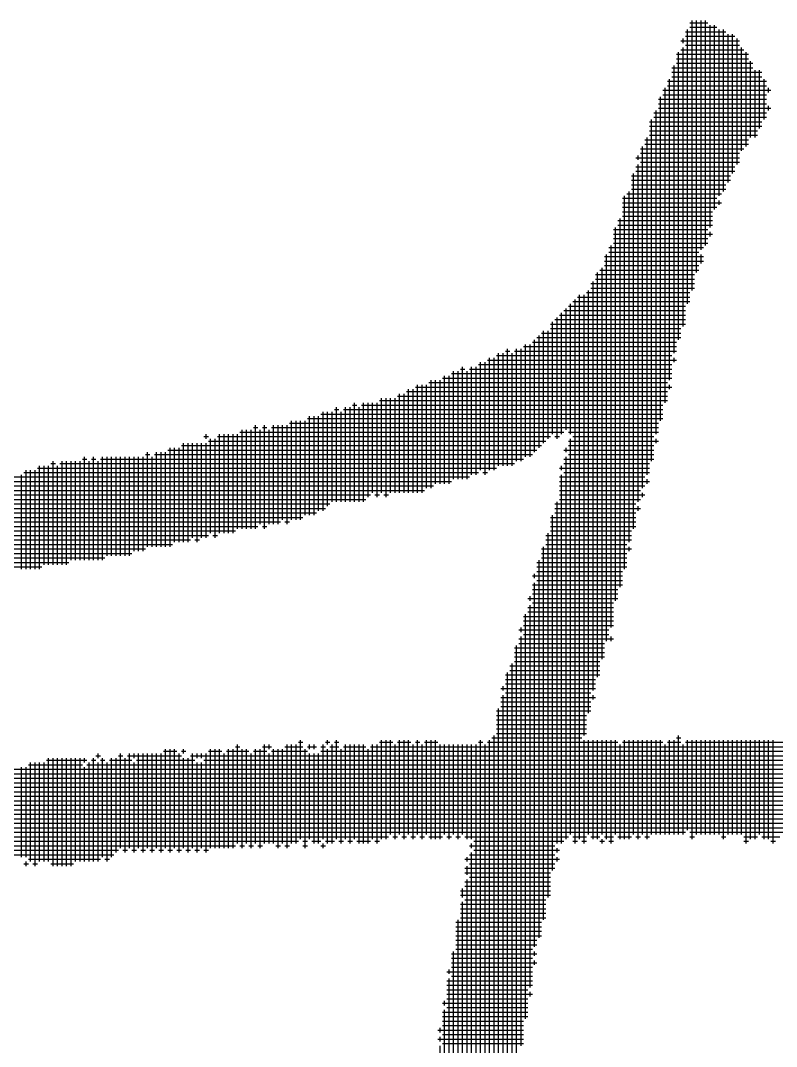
# Model space of a CAD drawing. Header units: feet. Extents: x 0 to 84100, y 0 to 59400.
# Drawn here: x 53704.4 to 53863.2, y 2818.9 to 3034.4 of the extents above; entities that cross this region are included whole.
import ezdxf

# ---------------------------------------------------------------- set-up
doc = ezdxf.new("R2010")
doc.units = ezdxf.units.FT
doc.header["$LTSCALE"] = 550
doc.header["$MEASUREMENT"] = 0
doc.layers.add('CX-MISC', color=2, linetype='CONTINUOUS')

# ---------------------------------------------------------------- blocks, each defined once
blk = doc.blocks.new('CXGLOGO-싸인3')
at = {"layer": 'CX-MISC'}
for p, q in [((496.517, 180.397, 1090.783), (498.197, 180.397, 1090.783)), ((496.727, 155.407, 1090.783), (496.727, 180.607, 1090.783)), ((497.147, 157.087, 1090.783), (497.147, 180.607, 1090.783)), ((497.567, 159.187, 1090.783), (497.567, 180.607, 1090.783)), ((497.987, 159.607, 1090.783), (497.987, 180.607, 1090.783)), ((498.407, 161.287, 1090.783), (498.407, 180.187, 1090.783)), ((498.827, 162.967, 1090.783), (498.827, 180.187, 1090.783)), ((496.097, 179.557, 1090.783), (499.877, 179.557, 1090.783)), ((496.307, 154.147, 1090.783), (496.307, 179.767, 1090.783)), ((496.517, 179.977, 1090.783), (499.037, 179.977, 1090.783)), ((499.247, 164.227, 1090.783), (499.247, 179.767, 1090.783)), ((499.667, 164.647, 1090.783), (499.667, 179.767, 1090.783)), ((500.087, 165.487, 1090.783), (500.087, 179.347, 1090.783)), ((500.507, 166.327, 1090.783), (500.507, 179.347, 1090.783)), ((495.677, 178.717, 1090.783), (501.137, 178.717, 1090.783)), ((495.887, 178.507, 1090.783), (495.887, 178.927, 1090.783)), ((496.097, 179.137, 1090.783), (500.717, 179.137, 1090.783)), ((496.097, 178.297, 1090.783), (501.137, 178.297, 1090.783)), ((500.927, 167.167, 1090.783), (500.927, 178.927, 1090.783)), ((495.257, 177.457, 1090.783), (501.977, 177.457, 1090.783)), ((495.467, 150.787, 1090.783), (495.467, 177.667, 1090.783)), ((495.677, 177.877, 1090.783), (501.557, 177.877, 1090.783)), ((495.887, 152.047, 1090.783), (495.887, 178.087, 1090.783)), ((501.347, 168.427, 1090.783), (501.347, 178.087, 1090.783)), ((501.767, 168.847, 1090.783), (501.767, 177.667, 1090.783)), ((495.047, 149.527, 1090.783), (495.047, 176.407, 1090.783)), ((495.257, 177.037, 1090.783), (501.977, 177.037, 1090.783)), ((495.257, 176.617, 1090.783), (502.397, 176.617, 1090.783)), ((502.187, 169.687, 1090.783), (502.187, 176.827, 1090.783)), ((494.837, 176.197, 1090.783), (502.397, 176.197, 1090.783)), ((494.837, 175.777, 1090.783), (503.237, 175.777, 1090.783)), ((494.837, 175.357, 1090.783), (503.237, 175.357, 1090.783)), ((502.607, 169.687, 1090.783), (502.607, 175.987, 1090.783)), ((503.027, 170.527, 1090.783), (503.027, 175.987, 1090.783)), ((494.417, 174.937, 1090.783), (503.657, 174.937, 1090.783)), ((494.417, 174.517, 1090.783), (503.657, 174.517, 1090.783)), ((494.627, 147.007, 1090.783), (494.627, 175.147, 1090.783)), ((503.447, 171.367, 1090.783), (503.447, 175.147, 1090.783)), ((493.787, 143.227, 1090.783), (493.787, 173.467, 1090.783)), ((493.997, 174.097, 1090.783), (504.077, 174.097, 1090.783)), ((493.997, 173.677, 1090.783), (503.657, 173.677, 1090.783)), ((494.207, 144.907, 1090.783), (494.207, 174.307, 1090.783)), ((503.867, 173.887, 1090.783), (503.867, 174.307, 1090.783)), ((493.577, 173.257, 1090.783), (503.657, 173.257, 1090.783)), ((493.577, 172.837, 1090.783), (503.657, 172.837, 1090.783)), ((503.867, 172.207, 1090.783), (503.867, 172.627, 1090.783)), ((493.157, 171.997, 1090.783), (503.657, 171.997, 1090.783)), ((493.157, 171.577, 1090.783), (503.657, 171.577, 1090.783)), ((493.367, 141.967, 1090.783), (493.367, 172.207, 1090.783)), ((493.577, 172.417, 1090.783), (504.077, 172.417, 1090.783)), ((492.737, 171.157, 1090.783), (503.237, 171.157, 1090.783)), ((492.737, 170.737, 1090.783), (503.237, 170.737, 1090.783)), ((492.947, 139.447, 1090.783), (492.947, 171.367, 1090.783)), ((492.527, 138.187, 1090.783), (492.527, 169.687, 1090.783)), ((492.737, 170.317, 1090.783), (502.817, 170.317, 1090.783)), ((492.737, 169.897, 1090.783), (502.817, 169.897, 1090.783)), ((492.107, 136.927, 1090.783), (492.107, 168.847, 1090.783)), ((492.317, 169.477, 1090.783), (501.977, 169.477, 1090.783)), ((492.317, 169.057, 1090.783), (501.977, 169.057, 1090.783)), ((491.477, 167.797, 1090.783), (501.137, 167.797, 1090.783)), ((491.687, 167.587, 1090.783), (491.687, 168.007, 1090.783)), ((491.897, 168.637, 1090.783), (501.557, 168.637, 1090.783)), ((491.897, 168.217, 1090.783), (501.137, 168.217, 1090.783)), ((491.477, 166.957, 1090.783), (500.717, 166.957, 1090.783)), ((491.687, 135.667, 1090.783), (491.687, 167.167, 1090.783)), ((491.897, 167.377, 1090.783), (501.137, 167.377, 1090.783)), ((491.057, 166.117, 1090.783), (500.297, 166.117, 1090.783)), ((491.267, 133.147, 1090.783), (491.267, 166.327, 1090.783)), ((491.477, 166.537, 1090.783), (500.717, 166.537, 1090.783)), ((491.057, 165.697, 1090.783), (500.297, 165.697, 1090.783)), ((491.057, 165.277, 1090.783), (499.877, 165.277, 1090.783)), ((491.057, 164.857, 1090.783), (499.877, 164.857, 1090.783)), ((490.217, 164.017, 1090.783), (499.037, 164.017, 1090.783)), ((490.427, 129.367, 1090.783), (490.427, 164.227, 1090.783)), ((490.637, 164.437, 1090.783), (499.457, 164.437, 1090.783)), ((490.847, 131.887, 1090.783), (490.847, 164.647, 1090.783)), ((490.217, 163.597, 1090.783), (499.457, 163.597, 1090.783)), ((490.217, 163.177, 1090.783), (499.037, 163.177, 1090.783)), ((499.247, 163.387, 1090.783), (499.247, 163.807, 1090.783)), ((490.007, 127.687, 1090.783), (490.007, 162.127, 1090.783)), ((490.217, 162.757, 1090.783), (498.617, 162.757, 1090.783)), ((490.217, 162.337, 1090.783), (498.617, 162.337, 1090.783)), ((489.377, 161.077, 1090.783), (498.197, 161.077, 1090.783)), ((489.587, 126.427, 1090.783), (489.587, 161.287, 1090.783)), ((489.797, 161.917, 1090.783), (498.617, 161.917, 1090.783)), ((489.797, 161.497, 1090.783), (498.617, 161.497, 1090.783)), ((489.377, 160.657, 1090.783), (498.617, 160.657, 1090.783)), ((489.377, 160.237, 1090.783), (498.197, 160.237, 1090.783)), ((498.407, 160.447, 1090.783), (498.407, 160.867, 1090.783)), ((488.957, 159.397, 1090.783), (497.777, 159.397, 1090.783)), ((489.167, 123.907, 1090.783), (489.167, 159.607, 1090.783)), ((489.377, 159.817, 1090.783), (498.197, 159.817, 1090.783)), ((488.537, 158.557, 1090.783), (497.777, 158.557, 1090.783)), ((488.537, 158.137, 1090.783), (497.777, 158.137, 1090.783)), ((488.747, 122.647, 1090.783), (488.747, 158.767, 1090.783)), ((488.957, 158.977, 1090.783), (497.357, 158.977, 1090.783)), ((497.567, 157.927, 1090.783), (497.567, 158.767, 1090.783)), ((488.117, 157.297, 1090.783), (497.357, 157.297, 1090.783)), ((488.327, 120.967, 1090.783), (488.327, 157.507, 1090.783)), ((488.537, 157.717, 1090.783), (497.357, 157.717, 1090.783)), ((487.487, 118.027, 1090.783), (487.487, 156.247, 1090.783)), ((487.697, 156.877, 1090.783), (496.937, 156.877, 1090.783)), ((487.697, 156.457, 1090.783), (496.937, 156.457, 1090.783)), ((487.907, 119.287, 1090.783), (487.907, 157.087, 1090.783)), ((487.067, 115.927, 1090.783), (487.067, 155.407, 1090.783)), ((487.277, 156.037, 1090.783), (496.937, 156.037, 1090.783)), ((487.277, 155.617, 1090.783), (496.937, 155.617, 1090.783)), ((485.597, 154.357, 1090.783), (496.517, 154.357, 1090.783)), ((485.807, 103.747, 1090.783), (485.807, 154.567, 1090.783)), ((486.017, 154.777, 1090.783), (496.517, 154.777, 1090.783)), ((486.227, 104.167, 1090.783), (486.227, 154.987, 1090.783)), ((486.647, 113.827, 1090.783), (486.647, 154.987, 1090.783)), ((486.857, 155.197, 1090.783), (496.517, 155.197, 1090.783)), ((484.757, 153.517, 1090.783), (496.097, 153.517, 1090.783)), ((484.967, 142.387, 1090.783), (484.967, 153.727, 1090.783)), ((485.177, 153.937, 1090.783), (496.097, 153.937, 1090.783)), ((485.387, 141.967, 1090.783), (485.387, 154.147, 1090.783)), ((483.707, 141.967, 1090.783), (483.707, 152.467, 1090.783)), ((483.917, 152.677, 1090.783), (496.097, 152.677, 1090.783)), ((484.127, 141.547, 1090.783), (484.127, 152.887, 1090.783)), ((484.337, 153.097, 1090.783), (496.097, 153.097, 1090.783)), ((484.547, 141.967, 1090.783), (484.547, 153.307, 1090.783)), ((482.657, 151.417, 1090.783), (495.677, 151.417, 1090.783)), ((482.867, 141.127, 1090.783), (482.867, 151.627, 1090.783)), ((483.287, 141.547, 1090.783), (483.287, 151.627, 1090.783)), ((483.497, 152.257, 1090.783), (496.097, 152.257, 1090.783)), ((483.497, 151.837, 1090.783), (495.677, 151.837, 1090.783)), ((481.817, 150.577, 1090.783), (495.257, 150.577, 1090.783)), ((482.027, 140.287, 1090.783), (482.027, 150.787, 1090.783)), ((482.237, 150.997, 1090.783), (495.677, 150.997, 1090.783)), ((482.447, 140.707, 1090.783), (482.447, 151.207, 1090.783)), ((478.667, 139.027, 1090.783), (478.667, 149.527, 1090.783)), ((479.087, 139.027, 1090.783), (479.087, 149.527, 1090.783)), ((479.297, 149.737, 1090.783), (479.717, 149.737, 1090.783)), ((479.507, 139.027, 1090.783), (479.507, 149.947, 1090.783)), ((479.927, 139.027, 1090.783), (479.927, 149.527, 1090.783)), ((480.137, 149.737, 1090.783), (495.257, 149.737, 1090.783)), ((480.347, 139.447, 1090.783), (480.347, 149.947, 1090.783)), ((480.767, 139.447, 1090.783), (480.767, 149.947, 1090.783)), ((480.977, 150.157, 1090.783), (495.257, 150.157, 1090.783)), ((481.187, 139.867, 1090.783), (481.187, 150.367, 1090.783)), ((481.607, 139.867, 1090.783), (481.607, 150.367, 1090.783)), ((476.987, 138.607, 1090.783), (476.987, 148.687, 1090.783)), ((477.407, 138.187, 1090.783), (477.407, 148.687, 1090.783)), ((477.617, 148.897, 1090.783), (495.257, 148.897, 1090.783)), ((477.827, 138.607, 1090.783), (477.827, 149.107, 1090.783)), ((478.247, 138.607, 1090.783), (478.247, 149.107, 1090.783)), ((478.457, 149.317, 1090.783), (494.837, 149.317, 1090.783)), ((495.047, 148.687, 1090.783), (495.047, 149.107, 1090.783)), ((474.257, 147.637, 1090.783), (494.837, 147.637, 1090.783)), ((474.467, 137.767, 1090.783), (474.467, 147.847, 1090.783)), ((474.887, 137.767, 1090.783), (474.887, 147.847, 1090.783)), ((475.097, 148.057, 1090.783), (475.517, 148.057, 1090.783)), ((475.307, 137.767, 1090.783), (475.307, 148.267, 1090.783)), ((475.727, 137.767, 1090.783), (475.727, 147.847, 1090.783)), ((475.937, 148.057, 1090.783), (494.837, 148.057, 1090.783)), ((476.147, 138.187, 1090.783), (476.147, 148.267, 1090.783)), ((476.567, 138.187, 1090.783), (476.567, 148.267, 1090.783)), ((476.777, 148.477, 1090.783), (494.837, 148.477, 1090.783)), ((472.157, 146.797, 1090.783), (494.417, 146.797, 1090.783)), ((472.367, 136.927, 1090.783), (472.367, 147.007, 1090.783)), ((472.787, 137.347, 1090.783), (472.787, 147.007, 1090.783)), ((473.207, 137.347, 1090.783), (473.207, 147.007, 1090.783)), ((473.417, 147.217, 1090.783), (494.837, 147.217, 1090.783)), ((473.627, 137.347, 1090.783), (473.627, 147.427, 1090.783)), ((474.047, 137.347, 1090.783), (474.047, 147.427, 1090.783)), ((469.427, 136.507, 1090.783), (469.427, 145.747, 1090.783)), ((469.847, 136.507, 1090.783), (469.847, 145.747, 1090.783)), ((470.057, 145.957, 1090.783), (494.417, 145.957, 1090.783)), ((470.267, 136.507, 1090.783), (470.267, 146.167, 1090.783)), ((470.687, 136.507, 1090.783), (470.687, 146.167, 1090.783)), ((470.897, 146.377, 1090.783), (494.837, 146.377, 1090.783)), ((471.107, 136.507, 1090.783), (471.107, 146.587, 1090.783)), ((471.527, 136.507, 1090.783), (471.527, 146.587, 1090.783)), ((471.947, 136.927, 1090.783), (471.947, 146.587, 1090.783)), ((494.627, 146.167, 1090.783), (494.627, 146.587, 1090.783)), ((465.017, 144.697, 1090.783), (465.437, 144.697, 1090.783)), ((465.227, 135.667, 1090.783), (465.227, 144.907, 1090.783)), ((465.857, 144.697, 1090.783), (493.997, 144.697, 1090.783)), ((466.067, 135.667, 1090.783), (466.067, 144.907, 1090.783)), ((466.487, 136.087, 1090.783), (466.487, 144.907, 1090.783)), ((466.907, 136.507, 1090.783), (466.907, 144.907, 1090.783)), ((467.327, 136.087, 1090.783), (467.327, 144.907, 1090.783)), ((467.537, 145.117, 1090.783), (494.417, 145.117, 1090.783)), ((467.747, 136.507, 1090.783), (467.747, 145.327, 1090.783)), ((468.167, 136.087, 1090.783), (468.167, 145.327, 1090.783)), ((468.587, 136.507, 1090.783), (468.587, 145.327, 1090.783)), ((469.007, 136.507, 1090.783), (469.007, 145.327, 1090.783)), ((469.217, 145.537, 1090.783), (494.417, 145.537, 1090.783)), ((462.077, 143.857, 1090.783), (493.997, 143.857, 1090.783)), ((462.287, 134.827, 1090.783), (462.287, 144.067, 1090.783)), ((462.707, 135.247, 1090.783), (462.707, 144.067, 1090.783)), ((463.127, 135.667, 1090.783), (463.127, 144.067, 1090.783)), ((463.337, 144.277, 1090.783), (463.757, 144.277, 1090.783)), ((463.547, 135.667, 1090.783), (463.547, 144.487, 1090.783)), ((463.967, 135.667, 1090.783), (463.967, 144.067, 1090.783)), ((464.177, 144.277, 1090.783), (493.997, 144.277, 1090.783)), ((464.387, 135.667, 1090.783), (464.387, 144.487, 1090.783)), ((464.807, 135.667, 1090.783), (464.807, 144.487, 1090.783)), ((465.647, 135.667, 1090.783), (465.647, 144.487, 1090.783)), ((455.987, 133.147, 1090.783), (455.987, 142.807, 1090.783)), ((456.827, 133.147, 1090.783), (456.827, 142.807, 1090.783)), ((457.667, 133.567, 1090.783), (457.667, 142.807, 1090.783)), ((458.087, 133.567, 1090.783), (458.087, 142.807, 1090.783)), ((458.507, 133.987, 1090.783), (458.507, 142.807, 1090.783)), ((458.927, 133.567, 1090.783), (458.927, 142.807, 1090.783)), ((459.137, 143.017, 1090.783), (493.577, 143.017, 1090.783)), ((459.347, 133.987, 1090.783), (459.347, 143.227, 1090.783)), ((459.767, 133.987, 1090.783), (459.767, 143.227, 1090.783)), ((460.187, 133.987, 1090.783), (460.187, 143.227, 1090.783)), ((460.607, 134.407, 1090.783), (460.607, 143.227, 1090.783)), ((460.817, 143.437, 1090.783), (493.997, 143.437, 1090.783)), ((461.027, 134.407, 1090.783), (461.027, 143.647, 1090.783)), ((461.447, 134.407, 1090.783), (461.447, 143.647, 1090.783)), ((461.867, 134.827, 1090.783), (461.867, 143.647, 1090.783)), ((451.367, 141.547, 1090.783), (451.367, 141.967, 1090.783)), ((452.627, 132.727, 1090.783), (452.627, 141.967, 1090.783)), ((453.047, 132.727, 1090.783), (453.047, 141.967, 1090.783)), ((453.467, 132.727, 1090.783), (453.467, 141.967, 1090.783)), ((453.887, 132.727, 1090.783), (453.887, 141.967, 1090.783)), ((454.307, 133.147, 1090.783), (454.307, 141.967, 1090.783)), ((454.517, 142.177, 1090.783), (484.757, 142.177, 1090.783)), ((454.727, 133.147, 1090.783), (454.727, 142.387, 1090.783)), ((455.147, 133.147, 1090.783), (455.147, 142.387, 1090.783)), ((455.567, 133.147, 1090.783), (455.567, 142.387, 1090.783)), ((455.777, 142.597, 1090.783), (456.197, 142.597, 1090.783)), ((456.407, 133.567, 1090.783), (456.407, 142.387, 1090.783)), ((456.617, 142.597, 1090.783), (457.037, 142.597, 1090.783)), ((457.247, 133.567, 1090.783), (457.247, 142.387, 1090.783)), ((457.457, 142.597, 1090.783), (493.577, 142.597, 1090.783)), ((485.177, 142.177, 1090.783), (493.577, 142.177, 1090.783)), ((449.057, 140.917, 1090.783), (482.657, 140.917, 1090.783)), ((449.267, 131.887, 1090.783), (449.267, 141.127, 1090.783)), ((449.687, 131.887, 1090.783), (449.687, 141.127, 1090.783)), ((450.107, 132.307, 1090.783), (450.107, 141.127, 1090.783)), ((450.527, 131.887, 1090.783), (450.527, 141.127, 1090.783)), ((450.947, 132.307, 1090.783), (450.947, 141.127, 1090.783)), ((451.157, 141.757, 1090.783), (451.577, 141.757, 1090.783)), ((451.367, 132.307, 1090.783), (451.367, 141.127, 1090.783)), ((451.577, 141.337, 1090.783), (483.077, 141.337, 1090.783)), ((451.787, 132.727, 1090.783), (451.787, 141.547, 1090.783)), ((452.207, 132.307, 1090.783), (452.207, 141.547, 1090.783)), ((452.417, 141.757, 1090.783), (483.497, 141.757, 1090.783)), ((483.917, 141.757, 1090.783), (484.337, 141.757, 1090.783)), ((485.177, 141.337, 1090.783), (493.577, 141.337, 1090.783)), ((485.177, 140.917, 1090.783), (493.157, 140.917, 1090.783)), ((485.387, 104.587, 1090.783), (485.387, 141.547, 1090.783)), ((485.597, 141.757, 1090.783), (493.157, 141.757, 1090.783)), ((493.367, 141.127, 1090.783), (493.367, 141.547, 1090.783)), ((445.697, 140.077, 1090.783), (446.117, 140.077, 1090.783)), ((445.907, 131.467, 1090.783), (445.907, 140.287, 1090.783)), ((446.537, 140.077, 1090.783), (481.817, 140.077, 1090.783)), ((446.747, 131.467, 1090.783), (446.747, 140.287, 1090.783)), ((447.167, 131.467, 1090.783), (447.167, 140.287, 1090.783)), ((447.587, 131.467, 1090.783), (447.587, 140.287, 1090.783)), ((447.797, 140.497, 1090.783), (482.237, 140.497, 1090.783)), ((448.007, 131.467, 1090.783), (448.007, 140.707, 1090.783)), ((448.427, 131.887, 1090.783), (448.427, 140.707, 1090.783)), ((448.847, 131.887, 1090.783), (448.847, 140.707, 1090.783)), ((484.757, 140.497, 1090.783), (493.157, 140.497, 1090.783)), ((484.967, 140.287, 1090.783), (484.967, 140.707, 1090.783)), ((485.177, 140.077, 1090.783), (493.157, 140.077, 1090.783)), ((435.827, 129.367, 1090.783), (435.827, 139.027, 1090.783)), ((436.247, 129.787, 1090.783), (436.247, 139.027, 1090.783)), ((436.667, 129.787, 1090.783), (436.667, 139.027, 1090.783)), ((436.877, 139.237, 1090.783), (437.297, 139.237, 1090.783)), ((437.087, 129.787, 1090.783), (437.087, 139.447, 1090.783)), ((437.507, 129.787, 1090.783), (437.507, 139.027, 1090.783)), ((437.717, 139.237, 1090.783), (480.137, 139.237, 1090.783)), ((437.927, 129.787, 1090.783), (437.927, 139.447, 1090.783)), ((438.347, 129.787, 1090.783), (438.347, 139.447, 1090.783)), ((438.767, 130.207, 1090.783), (438.767, 139.447, 1090.783)), ((439.187, 130.207, 1090.783), (439.187, 139.447, 1090.783)), ((439.607, 130.207, 1090.783), (439.607, 139.447, 1090.783)), ((439.817, 139.657, 1090.783), (440.237, 139.657, 1090.783)), ((440.027, 130.207, 1090.783), (440.027, 139.867, 1090.783)), ((440.447, 130.207, 1090.783), (440.447, 139.447, 1090.783)), ((440.657, 139.657, 1090.783), (441.077, 139.657, 1090.783)), ((440.867, 130.207, 1090.783), (440.867, 139.867, 1090.783)), ((441.287, 130.207, 1090.783), (441.287, 139.447, 1090.783)), ((441.497, 139.657, 1090.783), (480.977, 139.657, 1090.783)), ((441.707, 130.207, 1090.783), (441.707, 139.867, 1090.783)), ((442.127, 130.627, 1090.783), (442.127, 139.867, 1090.783)), ((442.547, 130.627, 1090.783), (442.547, 139.867, 1090.783)), ((442.967, 130.627, 1090.783), (442.967, 139.867, 1090.783)), ((443.387, 130.627, 1090.783), (443.387, 139.867, 1090.783)), ((443.807, 130.627, 1090.783), (443.807, 139.867, 1090.783)), ((444.227, 130.627, 1090.783), (444.227, 139.867, 1090.783)), ((444.647, 131.047, 1090.783), (444.647, 139.867, 1090.783)), ((445.067, 131.047, 1090.783), (445.067, 139.867, 1090.783)), ((445.487, 131.047, 1090.783), (445.487, 139.867, 1090.783)), ((446.327, 131.467, 1090.783), (446.327, 139.867, 1090.783)), ((484.547, 138.607, 1090.783), (484.547, 139.027, 1090.783)), ((484.757, 139.657, 1090.783), (493.157, 139.657, 1090.783)), ((484.757, 139.237, 1090.783), (492.737, 139.237, 1090.783)), ((484.967, 104.167, 1090.783), (484.967, 139.867, 1090.783)), ((432.677, 137.977, 1090.783), (475.937, 137.977, 1090.783)), ((434.147, 129.367, 1090.783), (434.147, 138.187, 1090.783)), ((434.357, 138.397, 1090.783), (476.777, 138.397, 1090.783)), ((434.567, 129.367, 1090.783), (434.567, 138.607, 1090.783)), ((434.987, 129.367, 1090.783), (434.987, 138.607, 1090.783)), ((435.407, 129.367, 1090.783), (435.407, 138.607, 1090.783)), ((435.617, 138.817, 1090.783), (478.457, 138.817, 1090.783)), ((477.197, 138.397, 1090.783), (477.617, 138.397, 1090.783)), ((484.337, 138.817, 1090.783), (492.737, 138.817, 1090.783)), ((484.337, 137.977, 1090.783), (492.317, 137.977, 1090.783)), ((484.547, 103.747, 1090.783), (484.547, 138.187, 1090.783)), ((484.757, 138.397, 1090.783), (492.737, 138.397, 1090.783)), ((427.217, 137.137, 1090.783), (472.577, 137.137, 1090.783)), ((430.157, 137.557, 1090.783), (474.257, 137.557, 1090.783)), ((484.337, 137.557, 1090.783), (492.737, 137.557, 1090.783)), ((484.337, 137.137, 1090.783), (492.317, 137.137, 1090.783)), ((492.527, 137.347, 1090.783), (492.527, 137.767, 1090.783)), ((420.497, 136.297, 1090.783), (466.697, 136.297, 1090.783)), ((424.277, 136.717, 1090.783), (471.737, 136.717, 1090.783)), ((467.117, 136.297, 1090.783), (467.537, 136.297, 1090.783)), ((467.957, 136.297, 1090.783), (468.377, 136.297, 1090.783)), ((484.337, 136.717, 1090.783), (491.897, 136.717, 1090.783)), ((484.337, 136.297, 1090.783), (492.317, 136.297, 1090.783)), ((492.107, 136.087, 1090.783), (492.107, 136.507, 1090.783)), ((416.717, 135.457, 1090.783), (462.917, 135.457, 1090.783)), ((417.977, 135.877, 1090.783), (466.277, 135.877, 1090.783)), ((483.917, 135.457, 1090.783), (491.477, 135.457, 1090.783)), ((484.127, 103.747, 1090.783), (484.127, 135.667, 1090.783)), ((484.337, 135.877, 1090.783), (491.897, 135.877, 1090.783)), ((491.687, 134.827, 1090.783), (491.687, 135.247, 1090.783)), ((407.057, 134.197, 1090.783), (460.397, 134.197, 1090.783)), ((409.157, 134.617, 1090.783), (461.657, 134.617, 1090.783)), ((414.617, 135.037, 1090.783), (462.497, 135.037, 1090.783)), ((483.497, 134.197, 1090.783), (491.477, 134.197, 1090.783)), ((483.707, 101.227, 1090.783), (483.707, 134.407, 1090.783)), ((483.917, 135.037, 1090.783), (491.897, 135.037, 1090.783)), ((483.917, 134.617, 1090.783), (491.477, 134.617, 1090.783)), ((375.557, 133.777, 1090.783), (458.297, 133.777, 1090.783)), ((375.977, 133.357, 1090.783), (456.197, 133.357, 1090.783)), ((456.617, 133.357, 1090.783), (457.037, 133.357, 1090.783)), ((458.717, 133.777, 1090.783), (459.137, 133.777, 1090.783)), ((483.497, 133.777, 1090.783), (491.477, 133.777, 1090.783)), ((483.497, 133.357, 1090.783), (491.477, 133.357, 1090.783)), ((376.817, 132.937, 1090.783), (454.097, 132.937, 1090.783)), ((377.237, 132.517, 1090.783), (451.577, 132.517, 1090.783)), ((451.997, 132.517, 1090.783), (452.417, 132.517, 1090.783)), ((483.077, 132.517, 1090.783), (491.057, 132.517, 1090.783)), ((483.287, 98.707, 1090.783), (483.287, 132.727, 1090.783)), ((483.497, 132.937, 1090.783), (491.057, 132.937, 1090.783)), ((378.077, 132.097, 1090.783), (449.897, 132.097, 1090.783)), ((378.077, 131.677, 1090.783), (448.217, 131.677, 1090.783)), ((450.317, 132.097, 1090.783), (450.737, 132.097, 1090.783)), ((482.867, 96.607, 1090.783), (482.867, 131.467, 1090.783)), ((483.077, 132.097, 1090.783), (491.057, 132.097, 1090.783)), ((483.077, 131.677, 1090.783), (490.637, 131.677, 1090.783)), ((490.847, 131.047, 1090.783), (490.847, 131.467, 1090.783)), ((378.077, 131.257, 1090.783), (445.697, 131.257, 1090.783)), ((378.917, 130.837, 1090.783), (444.437, 130.837, 1090.783)), ((379.757, 130.417, 1090.783), (441.917, 130.417, 1090.783)), ((482.657, 131.257, 1090.783), (491.057, 131.257, 1090.783)), ((482.657, 130.837, 1090.783), (490.637, 130.837, 1090.783)), ((482.657, 130.417, 1090.783), (490.637, 130.417, 1090.783)), ((380.597, 129.997, 1090.783), (438.557, 129.997, 1090.783)), ((380.597, 129.577, 1090.783), (436.037, 129.577, 1090.783)), ((482.237, 129.997, 1090.783), (490.637, 129.997, 1090.783)), ((482.237, 129.577, 1090.783), (490.637, 129.577, 1090.783)), ((482.447, 94.927, 1090.783), (482.447, 130.207, 1090.783)), ((481.817, 128.737, 1090.783), (490.217, 128.737, 1090.783)), ((482.027, 128.527, 1090.783), (482.027, 128.947, 1090.783)), ((482.237, 129.157, 1090.783), (490.217, 129.157, 1090.783)), ((481.817, 127.897, 1090.783), (490.217, 127.897, 1090.783)), ((481.817, 127.477, 1090.783), (489.797, 127.477, 1090.783)), ((482.027, 94.087, 1090.783), (482.027, 128.107, 1090.783)), ((482.237, 128.317, 1090.783), (490.217, 128.317, 1090.783)), ((481.397, 126.637, 1090.783), (489.797, 126.637, 1090.783)), ((481.607, 126.427, 1090.783), (481.607, 126.847, 1090.783)), ((481.817, 127.057, 1090.783), (489.797, 127.057, 1090.783)), ((481.397, 125.797, 1090.783), (489.377, 125.797, 1090.783)), ((481.607, 90.307, 1090.783), (481.607, 126.007, 1090.783)), ((481.817, 126.217, 1090.783), (489.377, 126.217, 1090.783)), ((480.977, 124.957, 1090.783), (489.377, 124.957, 1090.783)), ((481.187, 87.367, 1090.783), (481.187, 125.167, 1090.783)), ((481.397, 125.377, 1090.783), (489.377, 125.377, 1090.783)), ((480.557, 123.697, 1090.783), (488.957, 123.697, 1090.783)), ((480.767, 123.487, 1090.783), (480.767, 123.907, 1090.783)), ((480.977, 124.537, 1090.783), (489.377, 124.537, 1090.783)), ((480.977, 124.117, 1090.783), (489.377, 124.117, 1090.783)), ((480.557, 122.857, 1090.783), (489.377, 122.857, 1090.783)), ((480.767, 84.847, 1090.783), (480.767, 123.067, 1090.783)), ((480.977, 123.277, 1090.783), (488.957, 123.277, 1090.783)), ((489.167, 122.647, 1090.783), (489.167, 123.067, 1090.783)), ((480.137, 122.017, 1090.783), (488.537, 122.017, 1090.783)), ((480.347, 81.907, 1090.783), (480.347, 122.227, 1090.783)), ((480.557, 122.437, 1090.783), (488.537, 122.437, 1090.783)), ((480.137, 121.597, 1090.783), (488.537, 121.597, 1090.783)), ((480.137, 121.177, 1090.783), (488.537, 121.177, 1090.783)), ((480.137, 120.757, 1090.783), (488.117, 120.757, 1090.783)), ((479.717, 120.337, 1090.783), (488.117, 120.337, 1090.783)), ((479.717, 119.917, 1090.783), (488.117, 119.917, 1090.783)), ((479.927, 78.547, 1090.783), (479.927, 120.547, 1090.783)), ((479.297, 119.497, 1090.783), (488.117, 119.497, 1090.783)), ((479.297, 119.077, 1090.783), (487.697, 119.077, 1090.783)), ((479.507, 77.287, 1090.783), (479.507, 119.707, 1090.783)), ((478.877, 118.237, 1090.783), (487.697, 118.237, 1090.783)), ((479.087, 118.027, 1090.783), (479.087, 118.447, 1090.783)), ((479.297, 118.657, 1090.783), (487.697, 118.657, 1090.783)), ((478.877, 117.397, 1090.783), (487.697, 117.397, 1090.783)), ((478.877, 116.977, 1090.783), (487.277, 116.977, 1090.783)), ((479.087, 75.187, 1090.783), (479.087, 117.607, 1090.783)), ((479.297, 117.817, 1090.783), (487.277, 117.817, 1090.783)), ((487.487, 117.187, 1090.783), (487.487, 117.607, 1090.783)), ((478.457, 116.137, 1090.783), (487.277, 116.137, 1090.783)), ((478.667, 70.147, 1090.783), (478.667, 116.347, 1090.783)), ((478.877, 116.557, 1090.783), (487.277, 116.557, 1090.783)), ((478.457, 115.717, 1090.783), (486.857, 115.717, 1090.783)), ((478.457, 115.297, 1090.783), (486.857, 115.297, 1090.783)), ((478.457, 114.877, 1090.783), (486.857, 114.877, 1090.783)), ((478.457, 114.457, 1090.783), (486.857, 114.457, 1090.783)), ((478.457, 114.037, 1090.783), (486.857, 114.037, 1090.783)), ((459.977, 113.197, 1090.783), (460.397, 113.197, 1090.783)), ((460.187, 104.167, 1090.783), (460.187, 113.407, 1090.783)), ((462.497, 113.197, 1090.783), (462.917, 113.197, 1090.783)), ((462.707, 112.987, 1090.783), (462.707, 113.407, 1090.783)), ((463.337, 113.197, 1090.783), (463.757, 113.197, 1090.783)), ((463.547, 104.167, 1090.783), (463.547, 113.407, 1090.783)), ((467.537, 113.197, 1090.783), (468.797, 113.197, 1090.783)), ((467.747, 104.167, 1090.783), (467.747, 113.407, 1090.783)), ((468.167, 104.167, 1090.783), (468.167, 113.407, 1090.783)), ((468.587, 104.587, 1090.783), (468.587, 113.407, 1090.783)), ((469.217, 113.197, 1090.783), (470.477, 113.197, 1090.783)), ((469.427, 104.587, 1090.783), (469.427, 113.407, 1090.783)), ((469.847, 104.167, 1090.783), (469.847, 113.407, 1090.783)), ((470.267, 104.587, 1090.783), (470.267, 113.407, 1090.783)), ((470.897, 113.197, 1090.783), (471.317, 113.197, 1090.783)), ((471.107, 104.587, 1090.783), (471.107, 113.407, 1090.783)), ((471.737, 113.197, 1090.783), (472.997, 113.197, 1090.783)), ((471.947, 104.587, 1090.783), (471.947, 113.407, 1090.783)), ((472.367, 104.167, 1090.783), (472.367, 113.407, 1090.783)), ((472.787, 104.167, 1090.783), (472.787, 113.407, 1090.783)), ((476.777, 113.197, 1090.783), (477.197, 113.197, 1090.783)), ((476.987, 58.807, 1090.783), (476.987, 113.407, 1090.783)), ((477.617, 113.197, 1090.783), (489.797, 113.197, 1090.783)), ((477.827, 66.367, 1090.783), (477.827, 113.407, 1090.783)), ((478.037, 113.617, 1090.783), (486.437, 113.617, 1090.783)), ((478.247, 68.887, 1090.783), (478.247, 113.827, 1090.783)), ((486.647, 103.747, 1090.783), (486.647, 113.407, 1090.783)), ((487.067, 104.587, 1090.783), (487.067, 113.407, 1090.783)), ((487.487, 104.167, 1090.783), (487.487, 113.407, 1090.783)), ((487.907, 104.167, 1090.783), (487.907, 113.407, 1090.783)), ((488.327, 104.587, 1090.783), (488.327, 113.407, 1090.783)), ((488.747, 104.167, 1090.783), (488.747, 113.407, 1090.783)), ((489.167, 103.747, 1090.783), (489.167, 113.407, 1090.783)), ((489.587, 104.587, 1090.783), (489.587, 113.407, 1090.783)), ((490.217, 113.197, 1090.783), (493.997, 113.197, 1090.783)), ((490.427, 104.167, 1090.783), (490.427, 113.407, 1090.783)), ((490.847, 104.167, 1090.783), (490.847, 113.407, 1090.783)), ((491.267, 104.587, 1090.783), (491.267, 113.407, 1090.783)), ((491.687, 104.167, 1090.783), (491.687, 113.407, 1090.783)), ((492.107, 104.587, 1090.783), (492.107, 113.407, 1090.783)), ((492.527, 104.167, 1090.783), (492.527, 113.407, 1090.783)), ((492.947, 104.587, 1090.783), (492.947, 113.407, 1090.783)), ((493.367, 104.587, 1090.783), (493.367, 113.407, 1090.783)), ((493.787, 104.587, 1090.783), (493.787, 113.407, 1090.783)), ((494.417, 113.197, 1090.783), (495.677, 113.197, 1090.783)), ((494.627, 104.587, 1090.783), (494.627, 113.407, 1090.783)), ((495.047, 104.587, 1090.783), (495.047, 113.407, 1090.783)), ((495.257, 113.617, 1090.783), (495.677, 113.617, 1090.783)), ((495.467, 104.587, 1090.783), (495.467, 113.827, 1090.783)), ((496.097, 113.197, 1090.783), (508.277, 113.197, 1090.783)), ((496.307, 105.007, 1090.783), (496.307, 113.407, 1090.783)), ((496.727, 104.167, 1090.783), (496.727, 113.407, 1090.783)), ((497.147, 104.587, 1090.783), (497.147, 113.407, 1090.783)), ((497.567, 104.587, 1090.783), (497.567, 113.407, 1090.783)), ((497.987, 104.587, 1090.783), (497.987, 113.407, 1090.783)), ((498.407, 104.587, 1090.783), (498.407, 113.407, 1090.783)), ((498.827, 104.587, 1090.783), (498.827, 113.407, 1090.783)), ((499.247, 104.587, 1090.783), (499.247, 113.407, 1090.783)), ((499.667, 104.167, 1090.783), (499.667, 113.407, 1090.783)), ((500.087, 104.587, 1090.783), (500.087, 113.407, 1090.783)), ((500.507, 104.587, 1090.783), (500.507, 113.407, 1090.783)), ((500.927, 104.587, 1090.783), (500.927, 113.407, 1090.783)), ((501.347, 104.587, 1090.783), (501.347, 113.407, 1090.783)), ((501.767, 103.747, 1090.783), (501.767, 113.407, 1090.783)), ((502.187, 104.167, 1090.783), (502.187, 113.407, 1090.783)), ((502.607, 104.167, 1090.783), (502.607, 113.407, 1090.783)), ((503.027, 104.587, 1090.783), (503.027, 113.407, 1090.783)), ((503.447, 104.167, 1090.783), (503.447, 113.407, 1090.783)), ((503.867, 104.167, 1090.783), (503.867, 113.407, 1090.783)), ((504.287, 103.747, 1090.783), (504.287, 113.407, 1090.783)), ((441.287, 111.727, 1090.783), (441.287, 112.147, 1090.783)), ((443.387, 103.327, 1090.783), (443.387, 112.147, 1090.783)), ((444.227, 103.327, 1090.783), (444.227, 112.147, 1090.783)), ((444.647, 111.727, 1090.783), (444.647, 112.147, 1090.783)), ((445.067, 103.327, 1090.783), (445.067, 112.147, 1090.783)), ((445.487, 102.907, 1090.783), (445.487, 112.147, 1090.783)), ((445.907, 103.327, 1090.783), (445.907, 112.147, 1090.783)), ((446.327, 102.907, 1090.783), (446.327, 112.147, 1090.783)), ((446.747, 103.327, 1090.783), (446.747, 112.147, 1090.783)), ((447.167, 102.907, 1090.783), (447.167, 112.147, 1090.783)), ((447.377, 112.357, 1090.783), (448.637, 112.357, 1090.783)), ((447.587, 103.327, 1090.783), (447.587, 112.567, 1090.783)), ((448.007, 102.907, 1090.783), (448.007, 112.567, 1090.783)), ((448.427, 103.327, 1090.783), (448.427, 112.567, 1090.783)), ((448.847, 102.907, 1090.783), (448.847, 112.147, 1090.783)), ((449.057, 112.357, 1090.783), (449.477, 112.357, 1090.783)), ((449.267, 112.147, 1090.783), (449.267, 112.567, 1090.783)), ((450.107, 103.327, 1090.783), (450.107, 112.147, 1090.783)), ((450.527, 111.727, 1090.783), (450.527, 112.147, 1090.783)), ((450.947, 111.727, 1090.783), (450.947, 112.147, 1090.783)), ((451.367, 102.907, 1090.783), (451.367, 112.147, 1090.783)), ((451.577, 112.357, 1090.783), (452.837, 112.357, 1090.783)), ((451.787, 103.327, 1090.783), (451.787, 112.567, 1090.783)), ((452.207, 103.327, 1090.783), (452.207, 112.567, 1090.783)), ((452.627, 103.327, 1090.783), (452.627, 112.567, 1090.783)), ((453.047, 103.327, 1090.783), (453.047, 112.147, 1090.783)), ((453.257, 112.357, 1090.783), (455.357, 112.357, 1090.783)), ((453.467, 103.327, 1090.783), (453.467, 112.567, 1090.783)), ((453.887, 103.327, 1090.783), (453.887, 112.567, 1090.783)), ((454.097, 112.777, 1090.783), (454.517, 112.777, 1090.783)), ((454.307, 103.747, 1090.783), (454.307, 112.987, 1090.783)), ((454.727, 103.327, 1090.783), (454.727, 112.567, 1090.783)), ((455.147, 103.747, 1090.783), (455.147, 112.567, 1090.783)), ((455.567, 103.327, 1090.783), (455.567, 112.147, 1090.783)), ((455.777, 112.357, 1090.783), (457.037, 112.357, 1090.783)), ((455.987, 103.747, 1090.783), (455.987, 112.567, 1090.783)), ((456.407, 103.327, 1090.783), (456.407, 112.567, 1090.783)), ((456.617, 112.777, 1090.783), (457.457, 112.777, 1090.783)), ((456.827, 103.747, 1090.783), (456.827, 112.987, 1090.783)), ((457.247, 112.567, 1090.783), (457.247, 112.987, 1090.783)), ((457.247, 103.747, 1090.783), (457.247, 112.147, 1090.783)), ((457.457, 112.357, 1090.783), (460.817, 112.357, 1090.783)), ((457.667, 103.747, 1090.783), (457.667, 112.567, 1090.783)), ((458.087, 103.327, 1090.783), (458.087, 112.567, 1090.783)), ((458.507, 103.747, 1090.783), (458.507, 112.567, 1090.783)), ((458.717, 112.777, 1090.783), (460.397, 112.777, 1090.783)), ((458.927, 103.327, 1090.783), (458.927, 112.987, 1090.783)), ((459.347, 103.747, 1090.783), (459.347, 112.987, 1090.783)), ((459.767, 103.747, 1090.783), (459.767, 112.987, 1090.783)), ((460.607, 103.327, 1090.783), (460.607, 112.567, 1090.783)), ((460.817, 112.777, 1090.783), (461.657, 112.777, 1090.783)), ((461.027, 112.567, 1090.783), (461.027, 112.987, 1090.783)), ((461.027, 104.167, 1090.783), (461.027, 112.147, 1090.783)), ((461.447, 112.567, 1090.783), (461.447, 112.987, 1090.783)), ((461.447, 103.747, 1090.783), (461.447, 112.147, 1090.783)), ((461.867, 103.747, 1090.783), (461.867, 112.147, 1090.783)), ((462.077, 112.777, 1090.783), (462.497, 112.777, 1090.783)), ((462.077, 112.357, 1090.783), (521.717, 112.357, 1090.783)), ((462.287, 104.167, 1090.783), (462.287, 112.987, 1090.783)), ((462.707, 103.747, 1090.783), (462.707, 112.567, 1090.783)), ((462.917, 112.777, 1090.783), (463.757, 112.777, 1090.783)), ((463.127, 103.747, 1090.783), (463.127, 112.987, 1090.783)), ((463.967, 103.747, 1090.783), (463.967, 112.567, 1090.783)), ((464.177, 112.777, 1090.783), (466.277, 112.777, 1090.783)), ((464.387, 104.167, 1090.783), (464.387, 112.987, 1090.783)), ((464.807, 103.747, 1090.783), (464.807, 112.987, 1090.783)), ((465.227, 104.167, 1090.783), (465.227, 112.987, 1090.783)), ((465.647, 103.747, 1090.783), (465.647, 112.987, 1090.783)), ((466.067, 103.747, 1090.783), (466.067, 112.987, 1090.783)), ((466.487, 103.747, 1090.783), (466.487, 112.567, 1090.783)), ((466.697, 112.777, 1090.783), (512.477, 112.777, 1090.783)), ((466.907, 104.167, 1090.783), (466.907, 112.987, 1090.783)), ((467.327, 103.747, 1090.783), (467.327, 112.987, 1090.783)), ((469.007, 104.167, 1090.783), (469.007, 112.987, 1090.783)), ((470.687, 104.167, 1090.783), (470.687, 112.987, 1090.783)), ((471.527, 104.167, 1090.783), (471.527, 112.987, 1090.783)), ((473.207, 104.167, 1090.783), (473.207, 112.987, 1090.783)), ((473.627, 104.587, 1090.783), (473.627, 112.987, 1090.783)), ((474.047, 104.167, 1090.783), (474.047, 112.987, 1090.783)), ((474.467, 104.587, 1090.783), (474.467, 112.987, 1090.783)), ((474.887, 104.167, 1090.783), (474.887, 112.987, 1090.783)), ((475.307, 104.587, 1090.783), (475.307, 112.987, 1090.783)), ((475.727, 104.167, 1090.783), (475.727, 112.987, 1090.783)), ((476.147, 104.167, 1090.783), (476.147, 112.987, 1090.783)), ((476.567, 54.187, 1090.783), (476.567, 112.987, 1090.783)), ((477.407, 63.847, 1090.783), (477.407, 112.987, 1090.783)), ((490.007, 104.167, 1090.783), (490.007, 112.987, 1090.783)), ((494.207, 104.587, 1090.783), (494.207, 112.987, 1090.783)), ((495.887, 104.587, 1090.783), (495.887, 112.987, 1090.783)), ((434.987, 102.067, 1090.783), (434.987, 111.307, 1090.783)), ((435.407, 101.647, 1090.783), (435.407, 111.307, 1090.783)), ((435.827, 102.067, 1090.783), (435.827, 111.307, 1090.783)), ((436.247, 102.067, 1090.783), (436.247, 111.307, 1090.783)), ((436.457, 111.517, 1090.783), (440.237, 111.517, 1090.783)), ((436.667, 102.067, 1090.783), (436.667, 111.727, 1090.783)), ((437.087, 101.647, 1090.783), (437.087, 111.727, 1090.783)), ((437.507, 101.647, 1090.783), (437.507, 111.727, 1090.783)), ((437.927, 101.647, 1090.783), (437.927, 111.727, 1090.783)), ((438.347, 101.647, 1090.783), (438.347, 111.727, 1090.783)), ((438.767, 101.647, 1090.783), (438.767, 111.727, 1090.783)), ((439.187, 102.067, 1090.783), (439.187, 111.727, 1090.783)), ((439.607, 102.067, 1090.783), (439.607, 111.727, 1090.783)), ((440.027, 111.307, 1090.783), (440.027, 111.727, 1090.783)), ((440.447, 102.067, 1090.783), (440.447, 111.307, 1090.783)), ((440.657, 111.517, 1090.783), (441.077, 111.517, 1090.783)), ((440.867, 102.067, 1090.783), (440.867, 111.727, 1090.783)), ((441.077, 111.937, 1090.783), (441.497, 111.937, 1090.783)), ((441.287, 102.067, 1090.783), (441.287, 111.307, 1090.783)), ((441.497, 111.517, 1090.783), (441.917, 111.517, 1090.783)), ((441.707, 102.487, 1090.783), (441.707, 111.727, 1090.783)), ((442.127, 102.067, 1090.783), (442.127, 111.307, 1090.783)), ((442.337, 111.517, 1090.783), (444.437, 111.517, 1090.783)), ((442.547, 102.487, 1090.783), (442.547, 111.727, 1090.783)), ((442.967, 102.907, 1090.783), (442.967, 111.727, 1090.783)), ((443.177, 111.937, 1090.783), (443.597, 111.937, 1090.783)), ((443.807, 102.907, 1090.783), (443.807, 111.727, 1090.783)), ((444.017, 111.937, 1090.783), (449.057, 111.937, 1090.783)), ((444.647, 102.907, 1090.783), (444.647, 111.307, 1090.783)), ((444.857, 111.517, 1090.783), (450.317, 111.517, 1090.783)), ((449.267, 103.327, 1090.783), (449.267, 111.727, 1090.783)), ((449.687, 102.907, 1090.783), (449.687, 111.727, 1090.783)), ((449.897, 111.937, 1090.783), (526.757, 111.937, 1090.783)), ((450.527, 102.907, 1090.783), (450.527, 111.307, 1090.783)), ((450.947, 103.327, 1090.783), (450.947, 111.307, 1090.783)), ((451.157, 111.517, 1090.783), (534.317, 111.517, 1090.783)), ((423.017, 110.257, 1090.783), (543.557, 110.257, 1090.783)), ((426.377, 110.677, 1090.783), (541.037, 110.677, 1090.783)), ((434.147, 102.487, 1090.783), (434.147, 110.887, 1090.783)), ((434.567, 102.487, 1090.783), (434.567, 110.887, 1090.783)), ((434.777, 111.097, 1090.783), (439.817, 111.097, 1090.783)), ((440.027, 102.067, 1090.783), (440.027, 110.887, 1090.783)), ((440.237, 111.097, 1090.783), (536.837, 111.097, 1090.783)), ((415.457, 109.417, 1090.783), (548.597, 109.417, 1090.783)), ((422.177, 109.837, 1090.783), (545.237, 109.837, 1090.783)), ((407.897, 108.577, 1090.783), (551.537, 108.577, 1090.783)), ((412.097, 108.997, 1090.783), (550.277, 108.997, 1090.783)), ((402.017, 107.317, 1090.783), (556.157, 107.317, 1090.783)), ((402.857, 107.737, 1090.783), (554.477, 107.737, 1090.783)), ((407.477, 108.157, 1090.783), (553.637, 108.157, 1090.783)), ((392.357, 106.477, 1090.783), (558.677, 106.477, 1090.783)), ((407.477, 106.897, 1090.783), (557.417, 106.897, 1090.783)), ((386.897, 105.637, 1090.783), (560.357, 105.637, 1090.783)), ((391.097, 106.057, 1090.783), (559.097, 106.057, 1090.783)), ((377.657, 104.797, 1090.783), (496.097, 104.797, 1090.783)), ((382.697, 105.217, 1090.783), (561.197, 105.217, 1090.783)), ((496.517, 104.797, 1090.783), (562.037, 104.797, 1090.783)), ((370.097, 103.957, 1090.783), (459.977, 103.957, 1090.783)), ((370.937, 103.537, 1090.783), (454.097, 103.537, 1090.783)), ((376.817, 104.377, 1090.783), (468.377, 104.377, 1090.783)), ((454.517, 103.537, 1090.783), (454.937, 103.537, 1090.783)), ((455.357, 103.537, 1090.783), (455.777, 103.537, 1090.783)), ((456.197, 103.537, 1090.783), (456.617, 103.537, 1090.783)), ((457.877, 103.537, 1090.783), (458.297, 103.537, 1090.783)), ((458.717, 103.537, 1090.783), (459.137, 103.537, 1090.783)), ((460.397, 103.957, 1090.783), (460.817, 103.957, 1090.783)), ((460.397, 103.537, 1090.783), (460.817, 103.537, 1090.783)), ((461.237, 103.957, 1090.783), (462.077, 103.957, 1090.783)), ((462.077, 103.537, 1090.783), (462.497, 103.537, 1090.783)), ((462.287, 103.327, 1090.783), (462.287, 103.747, 1090.783)), ((462.497, 103.957, 1090.783), (463.337, 103.957, 1090.783)), ((463.757, 103.957, 1090.783), (464.177, 103.957, 1090.783)), ((464.597, 103.957, 1090.783), (465.017, 103.957, 1090.783)), ((465.437, 103.957, 1090.783), (466.697, 103.957, 1090.783)), ((467.117, 103.957, 1090.783), (467.537, 103.957, 1090.783)), ((468.797, 104.377, 1090.783), (469.217, 104.377, 1090.783)), ((469.637, 104.377, 1090.783), (470.057, 104.377, 1090.783)), ((470.477, 104.377, 1090.783), (470.897, 104.377, 1090.783)), ((471.317, 104.377, 1090.783), (471.737, 104.377, 1090.783)), ((472.157, 104.377, 1090.783), (473.417, 104.377, 1090.783)), ((473.837, 104.377, 1090.783), (474.257, 104.377, 1090.783)), ((474.677, 104.377, 1090.783), (475.097, 104.377, 1090.783)), ((475.517, 104.377, 1090.783), (485.177, 104.377, 1090.783)), ((475.937, 103.537, 1090.783), (483.917, 103.537, 1090.783)), ((476.147, 103.327, 1090.783), (476.147, 103.747, 1090.783)), ((476.357, 103.957, 1090.783), (484.757, 103.957, 1090.783)), ((485.597, 104.377, 1090.783), (486.857, 104.377, 1090.783)), ((485.597, 103.957, 1090.783), (486.017, 103.957, 1090.783)), ((486.437, 103.957, 1090.783), (486.857, 103.957, 1090.783)), ((487.277, 104.377, 1090.783), (488.117, 104.377, 1090.783)), ((488.117, 103.957, 1090.783), (488.537, 103.957, 1090.783)), ((488.327, 103.747, 1090.783), (488.327, 104.167, 1090.783)), ((488.537, 104.377, 1090.783), (489.377, 104.377, 1090.783)), ((488.957, 103.957, 1090.783), (489.377, 103.957, 1090.783)), ((489.797, 104.377, 1090.783), (491.057, 104.377, 1090.783)), ((491.477, 104.377, 1090.783), (491.897, 104.377, 1090.783)), ((492.317, 104.377, 1090.783), (492.737, 104.377, 1090.783)), ((496.517, 104.377, 1090.783), (496.937, 104.377, 1090.783)), ((499.457, 104.377, 1090.783), (499.877, 104.377, 1090.783)), ((501.557, 104.377, 1090.783), (502.817, 104.377, 1090.783)), ((501.557, 103.957, 1090.783), (501.977, 103.957, 1090.783)), ((503.237, 104.377, 1090.783), (504.917, 104.377, 1090.783)), ((504.077, 103.957, 1090.783), (504.497, 103.957, 1090.783)), ((363.797, 102.697, 1090.783), (442.757, 102.697, 1090.783)), ((369.257, 103.117, 1090.783), (443.177, 103.117, 1090.783)), ((443.597, 103.117, 1090.783), (444.017, 103.117, 1090.783)), ((444.437, 103.117, 1090.783), (444.857, 103.117, 1090.783)), ((445.277, 103.117, 1090.783), (445.697, 103.117, 1090.783)), ((446.117, 103.117, 1090.783), (446.537, 103.117, 1090.783)), ((446.957, 103.117, 1090.783), (447.377, 103.117, 1090.783)), ((447.797, 103.117, 1090.783), (448.217, 103.117, 1090.783)), ((448.637, 103.117, 1090.783), (449.057, 103.117, 1090.783)), ((449.477, 103.117, 1090.783), (449.897, 103.117, 1090.783)), ((450.317, 103.117, 1090.783), (450.737, 103.117, 1090.783)), ((451.157, 103.117, 1090.783), (451.577, 103.117, 1090.783)), ((475.937, 102.697, 1090.783), (483.917, 102.697, 1090.783)), ((476.147, 46.207, 1090.783), (476.147, 102.907, 1090.783)), ((476.357, 103.117, 1090.783), (484.337, 103.117, 1090.783)), ((484.127, 102.907, 1090.783), (484.127, 103.327, 1090.783)), ((434.357, 101.857, 1090.783), (434.777, 101.857, 1090.783)), ((434.567, 101.647, 1090.783), (434.567, 102.067, 1090.783)), ((434.777, 102.277, 1090.783), (441.497, 102.277, 1090.783)), ((435.197, 101.857, 1090.783), (435.617, 101.857, 1090.783)), ((436.877, 101.857, 1090.783), (438.977, 101.857, 1090.783)), ((441.917, 102.277, 1090.783), (442.337, 102.277, 1090.783)), ((475.517, 102.277, 1090.783), (484.337, 102.277, 1090.783)), ((475.727, 102.067, 1090.783), (475.727, 102.487, 1090.783)), ((475.727, 100.807, 1090.783), (475.727, 101.647, 1090.783)), ((475.937, 101.857, 1090.783), (483.917, 101.857, 1090.783)), ((484.127, 102.067, 1090.783), (484.127, 102.487, 1090.783)), ((475.517, 101.437, 1090.783), (483.917, 101.437, 1090.783)), ((475.517, 101.017, 1090.783), (483.497, 101.017, 1090.783)), ((475.517, 100.177, 1090.783), (483.497, 100.177, 1090.783)), ((475.517, 99.757, 1090.783), (483.497, 99.757, 1090.783)), ((475.727, 20.167, 1090.783), (475.727, 100.387, 1090.783)), ((475.937, 100.597, 1090.783), (483.497, 100.597, 1090.783)), ((475.097, 99.337, 1090.783), (483.497, 99.337, 1090.783)), ((475.097, 98.917, 1090.783), (483.497, 98.917, 1090.783)), ((475.307, 98.707, 1090.783), (475.307, 99.547, 1090.783)), ((475.097, 98.077, 1090.783), (483.077, 98.077, 1090.783)), ((475.307, 17.647, 1090.783), (475.307, 98.287, 1090.783)), ((475.517, 98.497, 1090.783), (483.077, 98.497, 1090.783)), ((475.097, 97.657, 1090.783), (483.077, 97.657, 1090.783)), ((475.097, 97.237, 1090.783), (483.077, 97.237, 1090.783)), ((475.097, 96.817, 1090.783), (483.077, 96.817, 1090.783)), ((474.677, 96.397, 1090.783), (482.657, 96.397, 1090.783)), ((474.677, 95.977, 1090.783), (482.657, 95.977, 1090.783)), ((474.887, 14.287, 1090.783), (474.887, 96.607, 1090.783)), ((474.677, 95.557, 1090.783), (482.657, 95.557, 1090.783)), ((474.677, 95.137, 1090.783), (482.657, 95.137, 1090.783)), ((474.677, 94.717, 1090.783), (482.237, 94.717, 1090.783)), ((474.677, 94.297, 1090.783), (482.237, 94.297, 1090.783)), ((474.257, 93.457, 1090.783), (482.237, 93.457, 1090.783)), ((474.257, 93.037, 1090.783), (481.817, 93.037, 1090.783)), ((474.467, 13.447, 1090.783), (474.467, 93.667, 1090.783)), ((474.677, 93.877, 1090.783), (481.817, 93.877, 1090.783)), ((482.027, 93.247, 1090.783), (482.027, 93.667, 1090.783)), ((474.047, 91.567, 1090.783), (474.047, 91.987, 1090.783)), ((474.257, 92.617, 1090.783), (482.237, 92.617, 1090.783)), ((474.257, 92.197, 1090.783), (481.817, 92.197, 1090.783)), ((482.027, 92.407, 1090.783), (482.027, 92.827, 1090.783)), ((473.837, 91.777, 1090.783), (481.817, 91.777, 1090.783)), ((474.047, 11.767, 1090.783), (474.047, 91.147, 1090.783)), ((474.257, 91.357, 1090.783), (481.817, 91.357, 1090.783)), ((473.837, 90.937, 1090.783), (481.817, 90.937, 1090.783)), ((473.837, 90.517, 1090.783), (481.817, 90.517, 1090.783)), ((473.837, 90.097, 1090.783), (481.397, 90.097, 1090.783)), ((473.837, 89.677, 1090.783), (481.817, 89.677, 1090.783)), ((473.837, 89.257, 1090.783), (481.397, 89.257, 1090.783)), ((481.607, 89.467, 1090.783), (481.607, 89.887, 1090.783)), ((473.417, 88.837, 1090.783), (481.397, 88.837, 1090.783)), ((473.627, 88.627, 1090.783), (473.627, 89.047, 1090.783)), ((473.627, 11.347, 1090.783), (473.627, 88.207, 1090.783)), ((473.837, 88.417, 1090.783), (481.397, 88.417, 1090.783)), ((473.417, 87.997, 1090.783), (481.397, 87.997, 1090.783)), ((473.417, 87.577, 1090.783), (481.397, 87.577, 1090.783)), ((472.997, 86.317, 1090.783), (480.977, 86.317, 1090.783)), ((473.207, 86.107, 1090.783), (473.207, 86.527, 1090.783)), ((473.417, 87.157, 1090.783), (480.977, 87.157, 1090.783)), ((473.417, 86.737, 1090.783), (480.977, 86.737, 1090.783)), ((472.997, 85.477, 1090.783), (480.977, 85.477, 1090.783)), ((473.207, 85.267, 1090.783), (473.207, 85.687, 1090.783)), ((473.417, 85.897, 1090.783), (480.977, 85.897, 1090.783)), ((473.207, 10.087, 1090.783), (473.207, 84.847, 1090.783)), ((473.417, 85.057, 1090.783), (480.977, 85.057, 1090.783))]:
    blk.add_line(p, q, dxfattribs=at)

msp = doc.modelspace()

# ---------------------------------------------------------------- block references
at = {"layer": 'CX-MISC', "color": 7, "xscale": 2.250000002095476, "yscale": 2.250000002095476, "zscale": 2.250000002095476}
msp.add_blockref('CXGLOGO-싸인3', (52727.82, 2628.08), dxfattribs=at)

doc.saveas('drawing.dxf')
